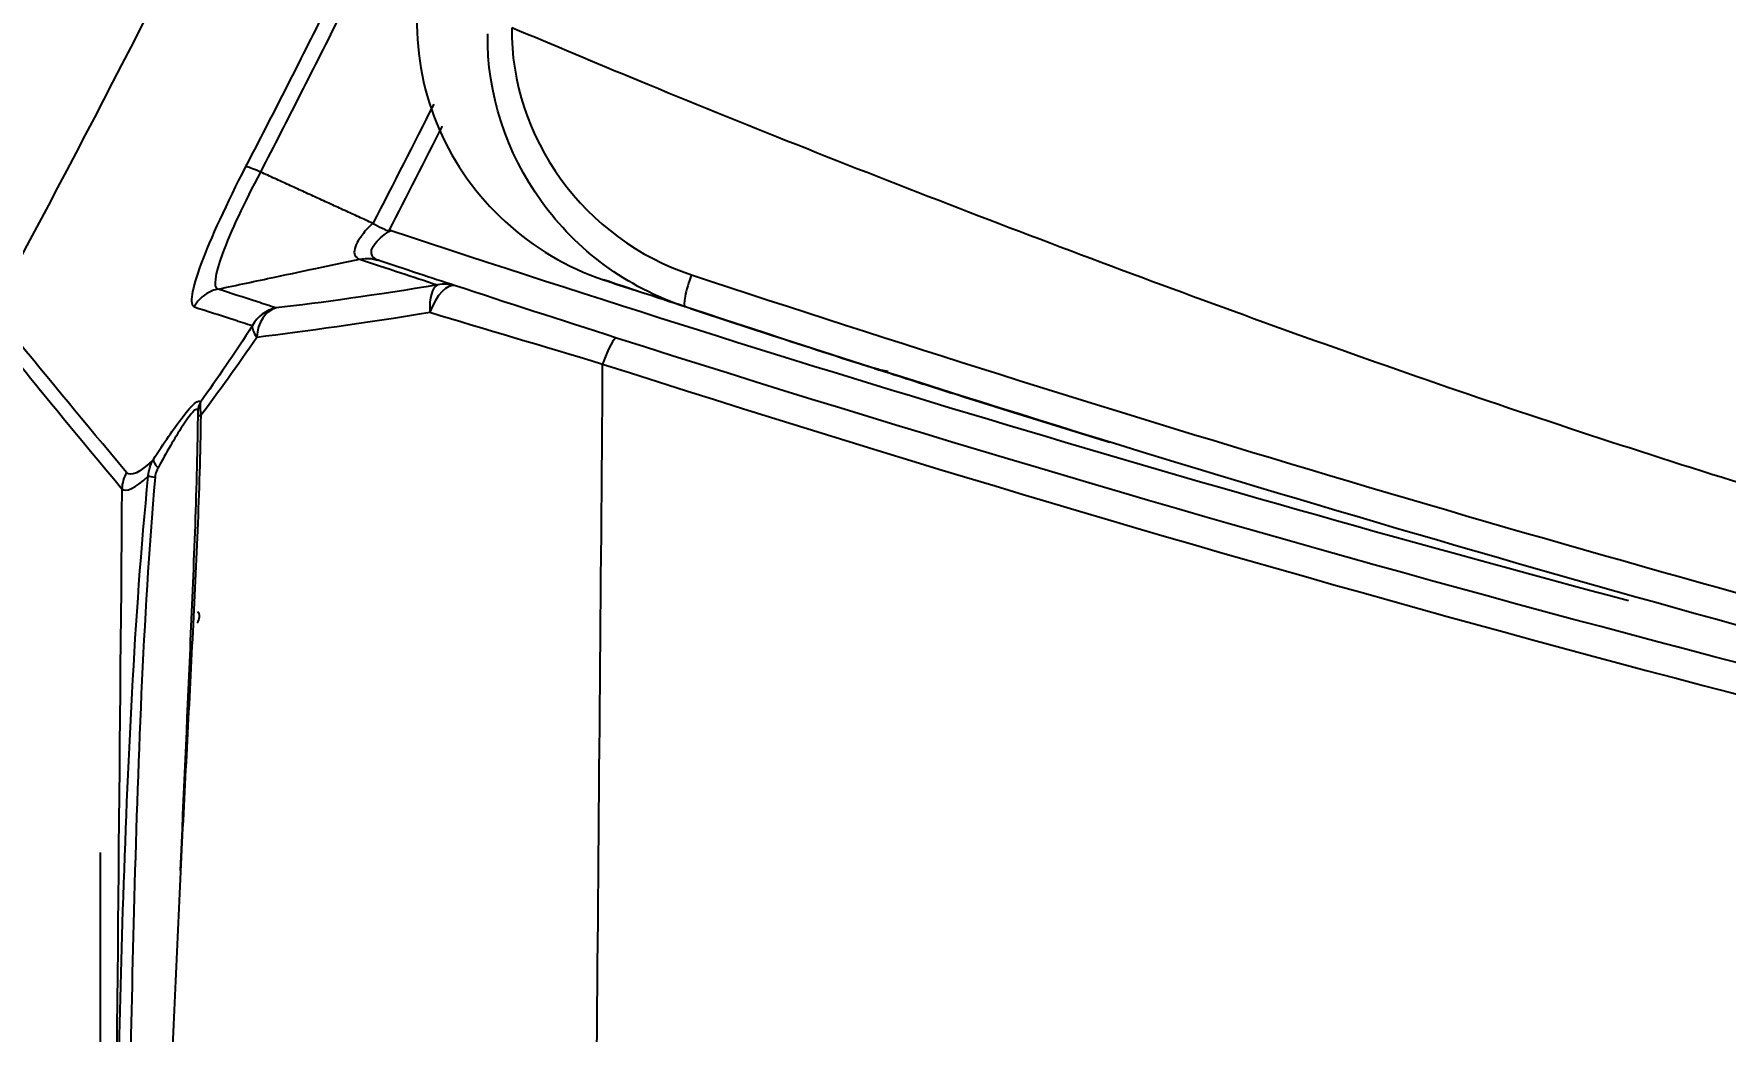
# Model space of a CAD drawing. Header units: millimetres. Extents: x 28 to 3046, y 8 to 3716.
# Drawn here: x 253 to 348.6, y 557.5 to 613.9 of the extents above; entities that cross this region are included whole.
import ezdxf

# ---------------------------------------------------------------- set-up
doc = ezdxf.new("R2010")
doc.units = ezdxf.units.MM
doc.layers.get('Defpoints').update_dxf_attribs({"linetype": 'CONTINUOUS'})
doc.layers.add('1LINE', color=7, linetype='CONTINUOUS')
doc.styles.add('Annotative', font='malgun.ttf')
doc.dimstyles.new('WOO', dxfattribs={"dimtxt": 20, "dimasz": 2, "dimexe": 1.25, "dimexo": 0.3, "dimgap": 1, "dimtad": 1, "dimdec": 1, "dimzin": 1, "dimdsep": 46, "dimtxsty": 'Annotative', "dimcen": 0, "dimclrd": 1, "dimclre": 1, "dimclrt": 2, "dimadec": 0, "dimazin": 0, "dimtfac": 1, "dimtdec": 1, "dimtofl": 0, "dimtmove": 0, "dimatfit": 3, "dimfxl": 0, "dimarcsym": 0})

# ---------------------------------------------------------------- blocks, each defined once
blk = doc.blocks.new('*D7')
at = {"layer": '1LINE', "color": 1, "lineweight": -2}
for p, q in [((289.208, 679.368), (228.08, 679.368)), ((229.33, 677.368), (229.33, 514.994)), ((249.005, 512.994), (228.08, 512.994))]:
    blk.add_line(p, q, dxfattribs=at)
at = {"layer": '1LINE', "color": 1}
for points in [[(228.997, 677.368), (229.664, 677.368), (229.33, 679.368)], [(228.997, 514.994), (229.664, 514.994), (229.33, 512.994)]]:
    blk.add_solid(points, dxfattribs=at)
at = {"layer": 'Defpoints', "color": 0}
for p in [(289.508, 679.368), (229.33, 512.994), (249.305, 512.994)]:
    blk.add_point(p, dxfattribs=at)
at = {"layer": '1LINE', "color": 2, "insert": (217.943, 596.181), "char_height": 20, "attachment_point": 5, "rotation": 90, "style": 'Annotative'}
blk.add_mtext('167', dxfattribs=at)

msp = doc.modelspace()

# ---------------------------------------------------------------- linework, layer by layer
at = {"layer": '1LINE', "linetype": 'Continuous'}
for centre, radius, start, end in [((654.586, 1751.088), 1210, 251.628945, 255.084723), ((261.896, 580.937), 0.495, 0, 36.54707), ((261.896, 580.937), 0.495, 316.75096, 0)]:
    msp.add_arc(centre, radius, start, end, dxfattribs=at)
for centre, major_axis, ratio, start_param, end_param in [((276.242, 597.723), (0.324, -1.974), 0.3918, 3.228937, 4.441003), ((276.242, 597.723), (-0.623, -1.9), 0.45951, 3.141593, 4.648793), ((276.242, 597.723), (0.623, 1.9), 0.986859, 0, 0.519799), ((290.314, 599.863), (0.469, 1.425), 0.162554, 1.349594, 3.14156), ((267.112, 596.422), (0.614, 1.903), 0.987833, 0.51534, 1.378713), ((267.112, 596.422), (0.226, -1.987), 0.740953, 3.255972, 4.47394), ((267.112, 596.422), (1.683, -1.081), 0.384598, 3.307736, 3.926741), ((285.357, 594.774), (-0.608, -1.905), 0.154048, 3.141593, 4.530822), ((263.305, 592.568), (0.965, 0.263), 0.977784, 2.350495, 2.855615), ((263.311, 592.194), (1, -0.012), 0.211882, 2.582949, 3.137029), ((260.647, 589.332), (-0.839, 0.544), 0.36309, 0.155311, 1.038432), ((259.997, 588.103), (-1.536, -1.281), 0.989094, 5.065772, 5.552355), ((260.447, 588.807), (-0.995, 0.098), 0.051295, 0.324941, 0.971099)]:
    msp.add_ellipse(centre, major_axis=major_axis, ratio=ratio, start_param=start_param, end_param=end_param, dxfattribs=at)
for points, degree, knots in [([(761.811, 557.541), (756.147, 557.765), (741.739, 558.4), (719.421, 559.325), (695.756, 561.273), (674.706, 563.896), (656.233, 566.623), (640.312, 569.188), (627.628, 571.301), (617.852, 572.935), (610.66, 574.128), (604.561, 575.124), (598.649, 576.08), (592.014, 577.124), (584.214, 578.359), (573.488, 580.184), (559.384, 582.774), (541.471, 586.417), (521.083, 591.022), (498.267, 596.763), (473.08, 603.828), (446.192, 612.236), (417.767, 622.107), (387.978, 633.554), (356.444, 646.942), (324.224, 662.016), (302.767, 673.07), (292.25, 678.738)], 3, [0, 0, 0, 0, 0.034711, 0.088301, 0.136746, 0.180041, 0.218157, 0.251073, 0.278777, 0.296882, 0.311761, 0.323413, 0.334716, 0.348427, 0.364551, 0.383095, 0.415102, 0.452465, 0.495199, 0.543315, 0.596825, 0.655737, 0.716239, 0.781554, 0.851683, 0.926624, 1, 1, 1, 1]), ([(292.813, 660.009), (294.746, 658.74), (299.097, 655.882), (308.414, 649.869), (325.813, 638.961), (351.405, 624.188), (383.481, 608.126), (417.003, 594.021), (452.144, 582.167), (479.665, 574.931), (495.416, 571.623), (498.797, 570.951)], 3, [0, 0, 0, 0, 0.032088, 0.072273, 0.153898, 0.316128, 0.475287, 0.634086, 0.794383, 0.95599, 1, 1, 1, 1]), ([(280.321, 637.982), (278.805, 634.623), (277.26, 631.276), (273.677, 623.687), (271.62, 619.452), (268.035, 612.268), (266.528, 609.307), (264.999, 606.358)], 3, [0, 0, 0, 0, 0.31465, 0.31465, 0.716469, 0.716469, 1, 1, 1, 1]), ([(265.851, 606.048), (267.382, 608.999), (268.889, 611.963), (272.479, 619.156), (274.539, 623.397), (278.127, 630.998), (279.674, 634.35), (281.193, 637.714)], 3, [0, 0, 0, 0, 0.283407, 0.283407, 0.685296, 0.685296, 1, 1, 1, 1]), ([(276.173, 620.987), (275.223, 619.032), (274.723, 616.899), (274.648, 612.603), (275.083, 610.437), (277.639, 604.533), (281.091, 601.34), (285.226, 599.965)], 3, [0, 0, 0, 0, 0.25, 0.25, 0.5, 0.5, 1, 1, 1, 1]), ([(289.844, 598.438), (286.537, 599.528), (283.706, 601.644), (279.732, 607.135), (278.633, 610.464), (278.681, 613.858)], 3, [0, 0, 0, 0, 0.5, 0.5, 1, 1, 1, 1]), ([(280.037, 614.205), (280.009, 611.131), (281.017, 608.129), (284.622, 603.165), (287.184, 601.243), (290.191, 600.25)], 3, [0, 0, 0, 0, 0.5, 0.5, 1, 1, 1, 1]), ([(490.04, 561.315), (487.176, 561.646), (478.051, 562.724), (462.055, 564.78), (443.364, 567.517), (418.463, 571.584), (387.983, 577.609), (357.223, 585.851), (332.802, 593.835), (314.412, 600.474), (299.202, 606.335), (287.751, 610.962), (282.415, 613.205), (280.037, 614.205)], 3, [0, 0, 0, 0, 0.039531, 0.126022, 0.221232, 0.298753, 0.472379, 0.647874, 0.737097, 0.827719, 0.919109, 0.963965, 1, 1, 1, 1]), ([(264.999, 606.358), (263.934, 604.3), (263.012, 602.298), (261.944, 599.417), (261.807, 598.554), (262.095, 598.441)], 3, [0, 0, 0, 0, 0.5, 0.5, 1, 1, 1, 1]), ([(263.436, 599.441), (263.17, 599.53), (263.269, 600.251), (264.158, 602.661), (264.946, 604.345), (265.851, 606.048)], 3, [0, 0, 0, 0, 0.5, 0.5, 1, 1, 1, 1]), ([(265.851, 606.048), (265.68, 606.126), (265.523, 606.192), (265.266, 606.293), (265.162, 606.328), (265.06, 606.353), (265.035, 606.357), (265.01, 606.359), (265.004, 606.359), (264.999, 606.358)], 3, [0, 0, 0, 0, 0.387477, 0.387477, 0.774954, 0.774954, 0.94272, 0.94272, 1, 1, 1, 1]), ([(272.182, 603.157), (272.182, 603.156), (272.182, 603.156), (272.092, 603.07), (272.004, 602.981), (271.734, 602.694), (271.565, 602.486), (271.335, 602.137), (271.256, 601.988), (271.191, 601.814), (271.178, 601.774), (271.13, 601.586), (271.135, 601.457), (271.222, 601.25), (271.313, 601.175), (271.432, 601.131), (271.432, 601.131), (271.432, 601.131)], 3, [0, 0, 0, 0, 0.000016, 0.000016, 0.101993, 0.101993, 0.330848, 0.330848, 0.506058, 0.506058, 0.55922, 0.55922, 0.769596, 0.769596, 0.999984, 0.999984, 1, 1, 1, 1]), ([(272.189, 603.153), (272.357, 603.071), (272.542, 602.971), (272.825, 602.83), (272.917, 602.782), (273.045, 602.747), (273.077, 602.741), (273.108, 602.744)], 3, [0, 0, 0, 0, 0.627083, 0.627083, 0.913016, 0.913016, 1, 1, 1, 1]), ([(272.586, 601.036), (272.526, 601.056), (272.471, 601.077), (272.295, 601.159), (272.201, 601.239), (272.113, 601.41), (272.098, 601.488), (272.11, 601.594), (272.113, 601.615), (272.138, 601.723), (272.182, 601.817), (272.268, 601.948), (272.295, 601.985), (272.434, 602.16), (272.58, 602.3), (272.886, 602.552), (273.048, 602.676), (273.231, 602.755)], 3, [0, 0, 0, 0, 0.076317, 0.076317, 0.286529, 0.286529, 0.41982, 0.41982, 0.451498, 0.451498, 0.580757, 0.580757, 0.630457, 0.630457, 0.820954, 0.820954, 1, 1, 1, 1]), ([(273.231, 602.755), (273.227, 602.755), (273.223, 602.755), (273.182, 602.751), (273.145, 602.748), (273.108, 602.744)], 3, [0, 0, 0, 0, 0.092598, 0.092598, 1, 1, 1, 1]), ([(263.436, 599.441), (264.506, 599.667), (265.576, 599.893), (267.532, 600.306), (268.419, 600.494), (270.014, 600.831), (270.723, 600.981), (271.432, 601.131)], 3, [0, 0, 0, 0, 0.401488, 0.401488, 0.73401, 0.73401, 1, 1, 1, 1]), ([(271.441, 601.133), (271.652, 601.177), (271.871, 601.187), (272.186, 601.149), (272.287, 601.129), (272.416, 601.092), (272.447, 601.082), (272.474, 601.073)], 3, [0, 0, 0, 0, 0.620392, 0.620392, 0.910545, 0.910545, 1, 1, 1, 1]), ([(271.441, 601.133), (271.441, 601.133), (271.441, 601.133), (272.176, 600.889), (272.953, 600.632), (274.438, 600.142), (275.131, 599.914), (275.852, 599.678)], 3, [0, 0, 0, 0, 0.000004, 0.000004, 0.552308, 0.552308, 1, 1, 1, 1]), ([(276.866, 599.624), (276.147, 599.859), (275.456, 600.087), (273.98, 600.574), (273.209, 600.829), (272.478, 601.072), (272.476, 601.073), (272.474, 601.073)], 3, [0, 0, 0, 0, 0.448203, 0.448203, 0.998347, 0.998347, 1, 1, 1, 1]), ([(263.436, 599.441), (263.218, 599.395), (263.005, 599.31), (262.624, 599.079), (262.45, 598.928), (262.249, 598.683), (262.194, 598.606), (262.128, 598.498), (262.111, 598.469), (262.095, 598.441)], 3, [0, 0, 0, 0, 0.390313, 0.390313, 0.780627, 0.780627, 0.942552, 0.942552, 1, 1, 1, 1]), ([(266.719, 598.377), (266.36, 598.493), (266.009, 598.606), (264.883, 598.97), (264.14, 599.211), (263.436, 599.441)], 3, [0, 0, 0, 0, 0.305429, 0.305429, 1, 1, 1, 1]), ([(289.844, 598.438), (289.014, 598.712), (288.174, 598.989), (286.617, 599.504), (285.904, 599.74), (285.226, 599.965)], 3, [0, 0, 0, 0, 0.520451, 0.520451, 1, 1, 1, 1]), ([(285.226, 599.965), (285.858, 599.755), (286.491, 599.545), (287.272, 599.286), (287.421, 599.237), (287.571, 599.187)], 3, [0, 0, 0, 0, 0.80925, 0.80925, 1, 1, 1, 1]), ([(290.191, 600.25), (313.364, 592.598), (336.827, 585.569), (384.362, 572.847), (408.399, 567.168), (444.711, 559.73), (456.846, 557.426), (470.65, 555.031), (472.292, 554.75), (473.935, 554.472)], 3, [0, 0, 0, 0, 0.389484, 0.389484, 0.778968, 0.778968, 0.97371, 0.97371, 1, 1, 1, 1]), ([(262.095, 598.441), (262.801, 598.212), (263.545, 597.972), (264.672, 597.609), (265.024, 597.496), (265.383, 597.381)], 3, [0, 0, 0, 0, 0.69465, 0.69465, 1, 1, 1, 1]), ([(435.091, 560.007), (433.544, 560.323), (432, 560.633), (428.912, 561.267), (427.37, 561.587), (422.744, 562.556), (419.664, 563.212), (410.437, 565.217), (404.302, 566.598), (385.945, 570.875), (373.773, 573.904), (337.456, 583.521), (313.518, 590.639), (289.844, 598.438)], 3, [0, 0, 0, 0, 0.03125, 0.03125, 0.0625, 0.0625, 0.125, 0.125, 0.25, 0.25, 0.5, 0.5, 1, 1, 1, 1]), ([(290.134, 598.342), (291.662, 597.839), (293.191, 597.339), (296.658, 596.212), (298.595, 595.587), (300.534, 594.966)], 3, [0, 0, 0, 0, 0.441393, 0.441393, 1, 1, 1, 1]), ([(300.534, 594.966), (300.535, 594.966), (300.536, 594.966), (300.538, 594.966), (300.539, 594.966), (300.54, 594.966)], 3, [0, 0, 0, 0, 0.328072, 0.328072, 1, 1, 1, 1]), ([(300.54, 594.966), (300.542, 594.965), (300.545, 594.964), (300.71, 594.911), (300.875, 594.859), (301.208, 594.752), (301.376, 594.699), (301.55, 594.643)], 3, [0, 0, 0, 0, 0.008674, 0.008674, 0.510967, 0.510967, 1, 1, 1, 1]), ([(301.55, 594.643), (302.06, 594.48), (302.663, 594.289), (303.859, 593.909), (304.475, 593.714), (305.096, 593.518)], 3, [0, 0, 0, 0, 0.5, 0.5, 1, 1, 1, 1]), ([(259.788, 589.822), (260.372, 590.724), (260.94, 591.567), (261.963, 592.894), (262.378, 593.29), (262.443, 593.054)], 3, [0, 0, 0, 0, 0.5, 0.5, 1, 1, 1, 1]), ([(262.306, 592.581), (262.278, 592.705), (262.17, 592.668), (261.846, 592.32), (261.638, 592.027), (260.983, 591.013), (260.521, 590.201), (260.051, 589.345)], 3, [0, 0, 0, 0, 0.25, 0.25, 0.5, 0.5, 1, 1, 1, 1]), ([(262.443, 593.054), (262.437, 593.014), (262.432, 592.965), (262.427, 592.845), (262.428, 592.774), (262.434, 592.626), (262.439, 592.552), (262.452, 592.423), (262.458, 592.37), (262.464, 592.316)], 3, [0, 0, 0, 0, 0.280243, 0.280243, 0.576783, 0.576783, 0.832606, 0.832606, 1, 1, 1, 1]), ([(262.464, 592.316), (262.411, 588.004), (262.189, 583.644), (261.749, 574.89), (261.513, 570.508), (260.87, 557.349), (260.534, 548.559), (260.338, 539.756)], 3, [0, 0, 0, 0, 0.25, 0.25, 0.5, 0.5, 1, 1, 1, 1]), ([(261.326, 566.605), (261.503, 570.794), (261.695, 574.979), (262.065, 583.529), (262.257, 587.886), (262.311, 592.207)], 3, [0, 0, 0, 0, 0.489112, 0.489112, 1, 1, 1, 1]), ([(262.311, 592.207), (262.311, 592.238), (262.312, 592.269), (262.313, 592.342), (262.313, 592.384), (262.313, 592.462), (262.313, 592.498), (262.311, 592.552), (262.309, 592.571), (262.306, 592.581)], 3, [0, 0, 0, 0, 0.185438, 0.185438, 0.449128, 0.449128, 0.733187, 0.733187, 1, 1, 1, 1]), ([(259.502, 588.883), (259.51, 589.087), (259.555, 589.293), (259.671, 589.602), (259.726, 589.714), (259.788, 589.822)], 3, [0, 0, 0, 0, 0.625393, 0.625393, 1, 1, 1, 1]), ([(257.615, 541.686), (257.703, 549.24), (257.831, 556.794), (258.2, 568.441), (258.363, 572.536), (258.811, 580.722), (259.088, 584.81), (259.502, 588.883)], 3, [0, 0, 0, 0, 0.479641, 0.479641, 0.73982, 0.73982, 1, 1, 1, 1]), ([(259.881, 588.82), (259.191, 580.669), (258.903, 572.484), (258.484, 556.827), (258.375, 549.348), (258.298, 541.868)], 3, [0, 0, 0, 0, 0.522423, 0.522423, 1, 1, 1, 1]), ([(260.051, 589.345), (260.017, 589.283), (259.986, 589.218), (259.92, 589.046), (259.891, 588.934), (259.881, 588.82)], 3, [0, 0, 0, 0, 0.393637, 0.393637, 1, 1, 1, 1]), ([(256.772, 567.627), (256.772, 538.305), (256.772, 513.305)], 1, [0, 0, 0.539785, 1, 1])]:
    msp.add_open_spline(points, degree=degree, knots=knots, dxfattribs=at)
for points, degree in [([(250.691, 598.281), (262.108, 619.241), (272.342, 640.764), (281.412, 662.84)], 3), ([(250.691, 598.281), (262.108, 619.241), (272.342, 640.764), (281.412, 662.84)], 3), ([(275.632, 609.888), (274.497, 607.637), (273.35, 605.392), (272.189, 603.153)], 3), ([(273.108, 602.744), (274.126, 604.707), (275.133, 606.674), (276.131, 608.647)], 3), ([(272.182, 603.156), (265.851, 606.048)], 1), ([(272.189, 603.153), (272.187, 603.154), (272.185, 603.155), (272.182, 603.156)], 3), ([(271.432, 601.131), (271.435, 601.131), (271.438, 601.132), (271.441, 601.133)], 3), ([(275.852, 599.678), (272.37, 599.106), (269.277, 598.668), (266.719, 598.377)], 3), ([(285.965, 596.679), (282.763, 597.701), (279.734, 598.683), (276.866, 599.624)], 3), ([(258.276, 589.084), (253.244, 595.072), (250.693, 598.274), (250.691, 598.281)], 3), ([(265.628, 596.729), (268.369, 597.063), (271.682, 597.535), (275.41, 598.13)], 3), ([(275.41, 598.13), (278.493, 597.205), (281.747, 596.236), (285.178, 595.21)], 3), ([(250.448, 597.385), (250.45, 597.378), (252.992, 594.168), (258.007, 588.162)], 3), ([(265.383, 597.381), (264.377, 595.814), (263.374, 594.331), (262.443, 593.054)], 3), ([(262.464, 592.316), (263.459, 593.616), (264.537, 595.126), (265.628, 596.729)], 3), ([(388.439, 568.845), (353.714, 576.662), (319.543, 585.958), (285.965, 596.679)], 3), ([(284.855, 556.434), (284.957, 569.484), (285.087, 582.409), (285.178, 595.21)], 3), ([(285.178, 595.21), (318.84, 584.397), (353.101, 575.021), (387.923, 567.139)], 3), ([(301.31, 594.785), (301.048, 594.825), (300.789, 594.886), (300.54, 594.966)], 3), ([(305.096, 593.518), (308.002, 592.601), (310.912, 591.694), (313.827, 590.798)], 3), ([(259.788, 589.822), (259.014, 589.06), (258.497, 588.821), (258.276, 589.084)], 3), ([(258.007, 588.162), (258.233, 587.942), (258.739, 588.174), (259.502, 588.883)], 3), ([(258.007, 588.162), (257.882, 572.87), (257.714, 557.339), (257.585, 541.71)], 3)]:
    msp.add_open_spline(points, degree=degree, dxfattribs=at)

# ---------------------------------------------------------------- dimensions: what is measured, and where the dimension line sits
at = {"layer": '1LINE'}
dim = msp.add_linear_dim(base=(229.33, 512.994), p1=(289.508, 679.368), p2=(249.305, 512.994), angle=90, text='167', dimstyle='WOO', override={"dimdec": 0}, dxfattribs=at)
dim.commit()
dim.dimension.update_dxf_attribs({"geometry": '*D7', "text_midpoint": (217.943, 596.181)})

doc.saveas('drawing.dxf')
